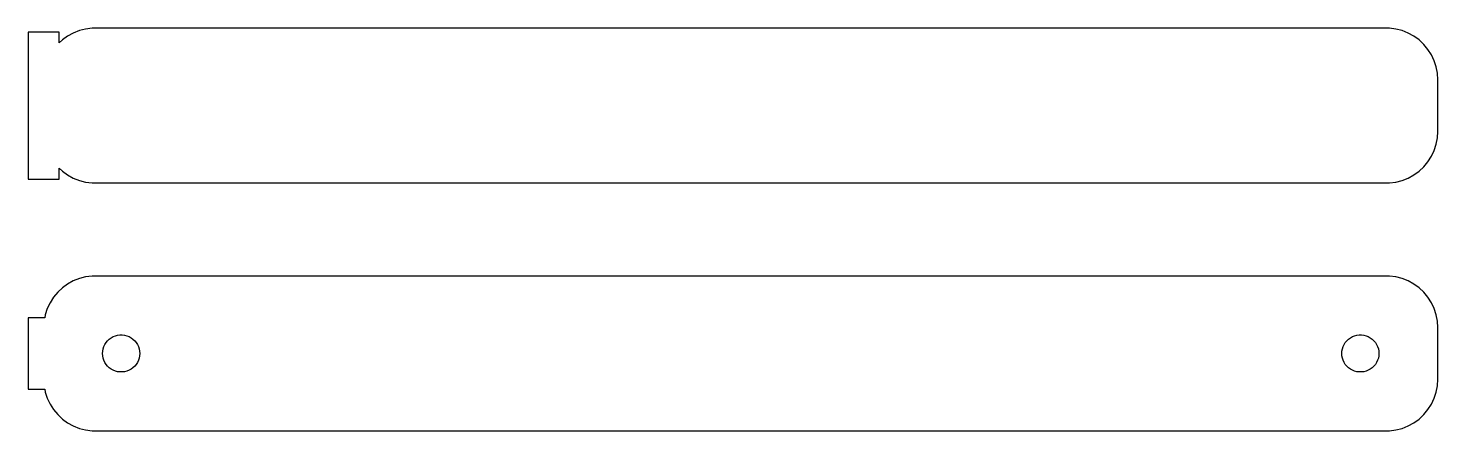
# Model space of a CAD drawing. Header units: metres. Extents: x -69 to 68, y 17 to 55.
import ezdxf

# ---------------------------------------------------------------- set-up
doc = ezdxf.new("R2010")
doc.units = ezdxf.units.M

msp = doc.modelspace()

# ---------------------------------------------------------------- linework, layer by layer
for p, q in [((-66, 55.1148), (-69, 55.1148)), ((-69, 55.1148), (-69, 40.8852)), ((-66, 54.0587), (-66, 55.1148)), ((-65.1791, 54.7216), (-65.6871, 54.3526)), ((-64.6289, 55.0241), (-65.1791, 54.7216)), ((-64.0451, 55.2553), (-64.6289, 55.0241)), ((-63.4369, 55.4114), (-64.0451, 55.2553)), ((-62.8139, 55.4901), (-63.4369, 55.4114)), ((62.8139, 55.4901), (-62.8139, 55.4901)), ((63.4369, 55.4114), (62.8139, 55.4901)), ((64.0451, 55.2553), (63.4369, 55.4114)), ((64.6289, 55.0241), (64.0451, 55.2553)), ((65.1791, 54.7216), (64.6289, 55.0241)), ((65.6871, 54.3526), (65.1791, 54.7216)), ((-65.6871, 54.3526), (-66, 54.0587)), ((66.1448, 53.9227), (65.6871, 54.3526)), ((66.5451, 53.4389), (66.1448, 53.9227)), ((66.8815, 52.9088), (66.5451, 53.4389)), ((67.1489, 52.3406), (66.8815, 52.9088)), ((67.3429, 51.7434), (67.1489, 52.3406)), ((67.4606, 51.1267), (67.3429, 51.7434)), ((67.5, 50.5), (67.4606, 51.1267)), ((67.5, 45.5), (67.5, 50.5)), ((67.4606, 44.8733), (67.5, 45.5)), ((67.1489, 43.6594), (67.3429, 44.2566)), ((67.3429, 44.2566), (67.4606, 44.8733)), ((66.1448, 42.0773), (66.5451, 42.5611)), ((66.5451, 42.5611), (66.8815, 43.0912)), ((66.8815, 43.0912), (67.1489, 43.6594)), ((-66, 40.8852), (-66, 41.9413)), ((-66, 41.9413), (-65.6871, 41.6474)), ((-65.6871, 41.6474), (-65.1791, 41.2784)), ((-65.1791, 41.2784), (-64.6289, 40.9759)), ((-64.6289, 40.9759), (-64.0451, 40.7447)), ((64.0451, 40.7447), (64.6289, 40.9759)), ((64.6289, 40.9759), (65.1791, 41.2784)), ((65.1791, 41.2784), (65.6871, 41.6474)), ((65.6871, 41.6474), (66.1448, 42.0773)), ((-69, 40.8852), (-66, 40.8852)), ((-64.0451, 40.7447), (-63.4369, 40.5886)), ((-63.4369, 40.5886), (-62.8139, 40.5099)), ((-62.8139, 40.5099), (62.8139, 40.5099)), ((62.8139, 40.5099), (63.4369, 40.5886)), ((63.4369, 40.5886), (64.0451, 40.7447)), ((-63.4369, 31.4114), (-64.0451, 31.2553)), ((-62.8139, 31.4901), (-63.4369, 31.4114)), ((62.8139, 31.4901), (-62.8139, 31.4901)), ((63.4369, 31.4114), (62.8139, 31.4901)), ((64.0451, 31.2553), (63.4369, 31.4114)), ((-65.6871, 30.3526), (-66.1448, 29.9227)), ((-65.1791, 30.7216), (-65.6871, 30.3526)), ((-64.6289, 31.0241), (-65.1791, 30.7216)), ((-64.0451, 31.2553), (-64.6289, 31.0241)), ((64.6289, 31.0241), (64.0451, 31.2553)), ((65.1791, 30.7216), (64.6289, 31.0241)), ((65.6871, 30.3526), (65.1791, 30.7216)), ((66.1448, 29.9227), (65.6871, 30.3526)), ((-66.8815, 28.9088), (-67.1489, 28.3406)), ((-66.5451, 29.4389), (-66.8815, 28.9088)), ((-66.1448, 29.9227), (-66.5451, 29.4389)), ((66.5451, 29.4389), (66.1448, 29.9227)), ((66.8815, 28.9088), (66.5451, 29.4389)), ((67.1489, 28.3406), (66.8815, 28.9088)), ((-67.4, 27.4442), (-69, 27.4442)), ((-69, 27.4442), (-69, 20.5558)), ((-67.3429, 27.7434), (-67.4, 27.4442)), ((-67.1489, 28.3406), (-67.3429, 27.7434)), ((67.3429, 27.7434), (67.1489, 28.3406)), ((67.4606, 27.1267), (67.3429, 27.7434)), ((67.5, 26.5), (67.4606, 27.1267)), ((67.5, 21.5), (67.5, 26.5)), ((-61.7434, 24.4476), (-61.6736, 24.6626)), ((-61.6736, 24.6626), (-61.5773, 24.8671)), ((-61.5773, 24.8671), (-61.4562, 25.058)), ((-61.4562, 25.058), (-61.3121, 25.2322)), ((-61.3121, 25.2322), (-61.1474, 25.3869)), ((-61.1474, 25.3869), (-60.9645, 25.5198)), ((-60.9645, 25.5198), (-60.7664, 25.6287)), ((-60.7664, 25.6287), (-60.5562, 25.7119)), ((-60.5562, 25.7119), (-60.3373, 25.7681)), ((-60.3373, 25.7681), (-60.113, 25.7964)), ((-60.113, 25.7964), (-59.887, 25.7964)), ((-59.887, 25.7964), (-59.6627, 25.7681)), ((-59.6627, 25.7681), (-59.4438, 25.7119)), ((-59.4438, 25.7119), (-59.2336, 25.6287)), ((-59.2336, 25.6287), (-59.0355, 25.5198)), ((-59.0355, 25.5198), (-58.8526, 25.3869)), ((-58.8526, 25.3869), (-58.6879, 25.2322)), ((-58.6879, 25.2322), (-58.5438, 25.058)), ((-58.5438, 25.058), (-58.4226, 24.8671)), ((-58.4226, 24.8671), (-58.3264, 24.6626)), ((-58.3264, 24.6626), (-58.2565, 24.4476)), ((58.2565, 24.4476), (58.3264, 24.6626)), ((58.3264, 24.6626), (58.4226, 24.8671)), ((58.4226, 24.8671), (58.5438, 25.058)), ((58.5438, 25.058), (58.6879, 25.2322)), ((58.6879, 25.2322), (58.8526, 25.3869)), ((58.8526, 25.3869), (59.0355, 25.5198)), ((59.0355, 25.5198), (59.2336, 25.6287)), ((59.2336, 25.6287), (59.4438, 25.7119)), ((59.4438, 25.7119), (59.6627, 25.7681)), ((59.6627, 25.7681), (59.887, 25.7964)), ((59.887, 25.7964), (60.113, 25.7964)), ((60.113, 25.7964), (60.3373, 25.7681)), ((60.3373, 25.7681), (60.5562, 25.7119)), ((60.5562, 25.7119), (60.7664, 25.6287)), ((60.7664, 25.6287), (60.9645, 25.5198)), ((60.9645, 25.5198), (61.1474, 25.3869)), ((61.1474, 25.3869), (61.3121, 25.2322)), ((61.3121, 25.2322), (61.4562, 25.058)), ((61.4562, 25.058), (61.5773, 24.8671)), ((61.5773, 24.8671), (61.6736, 24.6626)), ((61.6736, 24.6626), (61.7434, 24.4476)), ((-61.8, 24), (-61.7858, 24.2256)), ((-61.7858, 23.7744), (-61.8, 24)), ((-61.7858, 24.2256), (-61.7434, 24.4476)), ((-61.7434, 23.5524), (-61.7858, 23.7744)), ((-61.6736, 23.3374), (-61.7434, 23.5524)), ((-61.5773, 23.1329), (-61.6736, 23.3374)), ((-58.3264, 23.3374), (-58.4226, 23.1329)), ((-58.2565, 23.5524), (-58.3264, 23.3374)), ((-58.2565, 24.4476), (-58.2142, 24.2256)), ((-58.2142, 23.7744), (-58.2565, 23.5524)), ((-58.2142, 24.2256), (-58.2, 24)), ((-58.2, 24), (-58.2142, 23.7744)), ((58.2, 24), (58.2142, 24.2256)), ((58.2142, 23.7744), (58.2, 24)), ((58.2142, 24.2256), (58.2565, 24.4476)), ((58.2565, 23.5524), (58.2142, 23.7744)), ((58.3264, 23.3374), (58.2565, 23.5524)), ((58.4226, 23.1329), (58.3264, 23.3374)), ((61.6736, 23.3374), (61.5773, 23.1329)), ((61.7434, 23.5524), (61.6736, 23.3374)), ((61.7434, 24.4476), (61.7858, 24.2256)), ((61.7858, 23.7744), (61.7434, 23.5524)), ((61.7858, 24.2256), (61.8, 24)), ((61.8, 24), (61.7858, 23.7744)), ((-61.4562, 22.942), (-61.5773, 23.1329)), ((-61.3121, 22.7678), (-61.4562, 22.942)), ((-61.1474, 22.6131), (-61.3121, 22.7678)), ((-60.9645, 22.4802), (-61.1474, 22.6131)), ((-60.7664, 22.3713), (-60.9645, 22.4802)), ((-60.5562, 22.2881), (-60.7664, 22.3713)), ((-60.3373, 22.2319), (-60.5562, 22.2881)), ((-60.113, 22.2036), (-60.3373, 22.2319)), ((-59.887, 22.2036), (-60.113, 22.2036)), ((-59.6627, 22.2319), (-59.887, 22.2036)), ((-59.4438, 22.2881), (-59.6627, 22.2319)), ((-59.2336, 22.3713), (-59.4438, 22.2881)), ((-59.0355, 22.4802), (-59.2336, 22.3713)), ((-58.8526, 22.6131), (-59.0355, 22.4802)), ((-58.6879, 22.7678), (-58.8526, 22.6131)), ((-58.5438, 22.942), (-58.6879, 22.7678)), ((-58.4226, 23.1329), (-58.5438, 22.942)), ((58.5438, 22.942), (58.4226, 23.1329)), ((58.6879, 22.7678), (58.5438, 22.942)), ((58.8526, 22.6131), (58.6879, 22.7678)), ((59.0355, 22.4802), (58.8526, 22.6131)), ((59.2336, 22.3713), (59.0355, 22.4802)), ((59.4438, 22.2881), (59.2336, 22.3713)), ((59.6627, 22.2319), (59.4438, 22.2881)), ((59.887, 22.2036), (59.6627, 22.2319)), ((60.113, 22.2036), (59.887, 22.2036)), ((60.3373, 22.2319), (60.113, 22.2036)), ((60.5562, 22.2881), (60.3373, 22.2319)), ((60.7664, 22.3713), (60.5562, 22.2881)), ((60.9645, 22.4802), (60.7664, 22.3713)), ((61.1474, 22.6131), (60.9645, 22.4802)), ((61.3121, 22.7678), (61.1474, 22.6131)), ((61.4562, 22.942), (61.3121, 22.7678)), ((61.5773, 23.1329), (61.4562, 22.942)), ((-69, 20.5558), (-67.4, 20.5558)), ((-67.4, 20.5558), (-67.3429, 20.2566)), ((67.3429, 20.2566), (67.4606, 20.8733)), ((67.4606, 20.8733), (67.5, 21.5)), ((-67.3429, 20.2566), (-67.1489, 19.6594)), ((-67.1489, 19.6594), (-66.8815, 19.0912)), ((66.8815, 19.0912), (67.1489, 19.6594)), ((67.1489, 19.6594), (67.3429, 20.2566)), ((-66.8815, 19.0912), (-66.5451, 18.5611)), ((-66.5451, 18.5611), (-66.1448, 18.0773)), ((-66.1448, 18.0773), (-65.6871, 17.6474)), ((65.6871, 17.6474), (66.1448, 18.0773)), ((66.1448, 18.0773), (66.5451, 18.5611)), ((66.5451, 18.5611), (66.8815, 19.0912)), ((-65.6871, 17.6474), (-65.1791, 17.2784)), ((-65.1791, 17.2784), (-64.6289, 16.9759)), ((-64.6289, 16.9759), (-64.0451, 16.7447)), ((-64.0451, 16.7447), (-63.4369, 16.5886)), ((-63.4369, 16.5886), (-62.8139, 16.5099)), ((-62.8139, 16.5099), (62.8139, 16.5099)), ((62.8139, 16.5099), (63.4369, 16.5886)), ((63.4369, 16.5886), (64.0451, 16.7447)), ((64.0451, 16.7447), (64.6289, 16.9759)), ((64.6289, 16.9759), (65.1791, 17.2784)), ((65.1791, 17.2784), (65.6871, 17.6474))]:
    msp.add_line(p, q)

doc.saveas('drawing.dxf')
